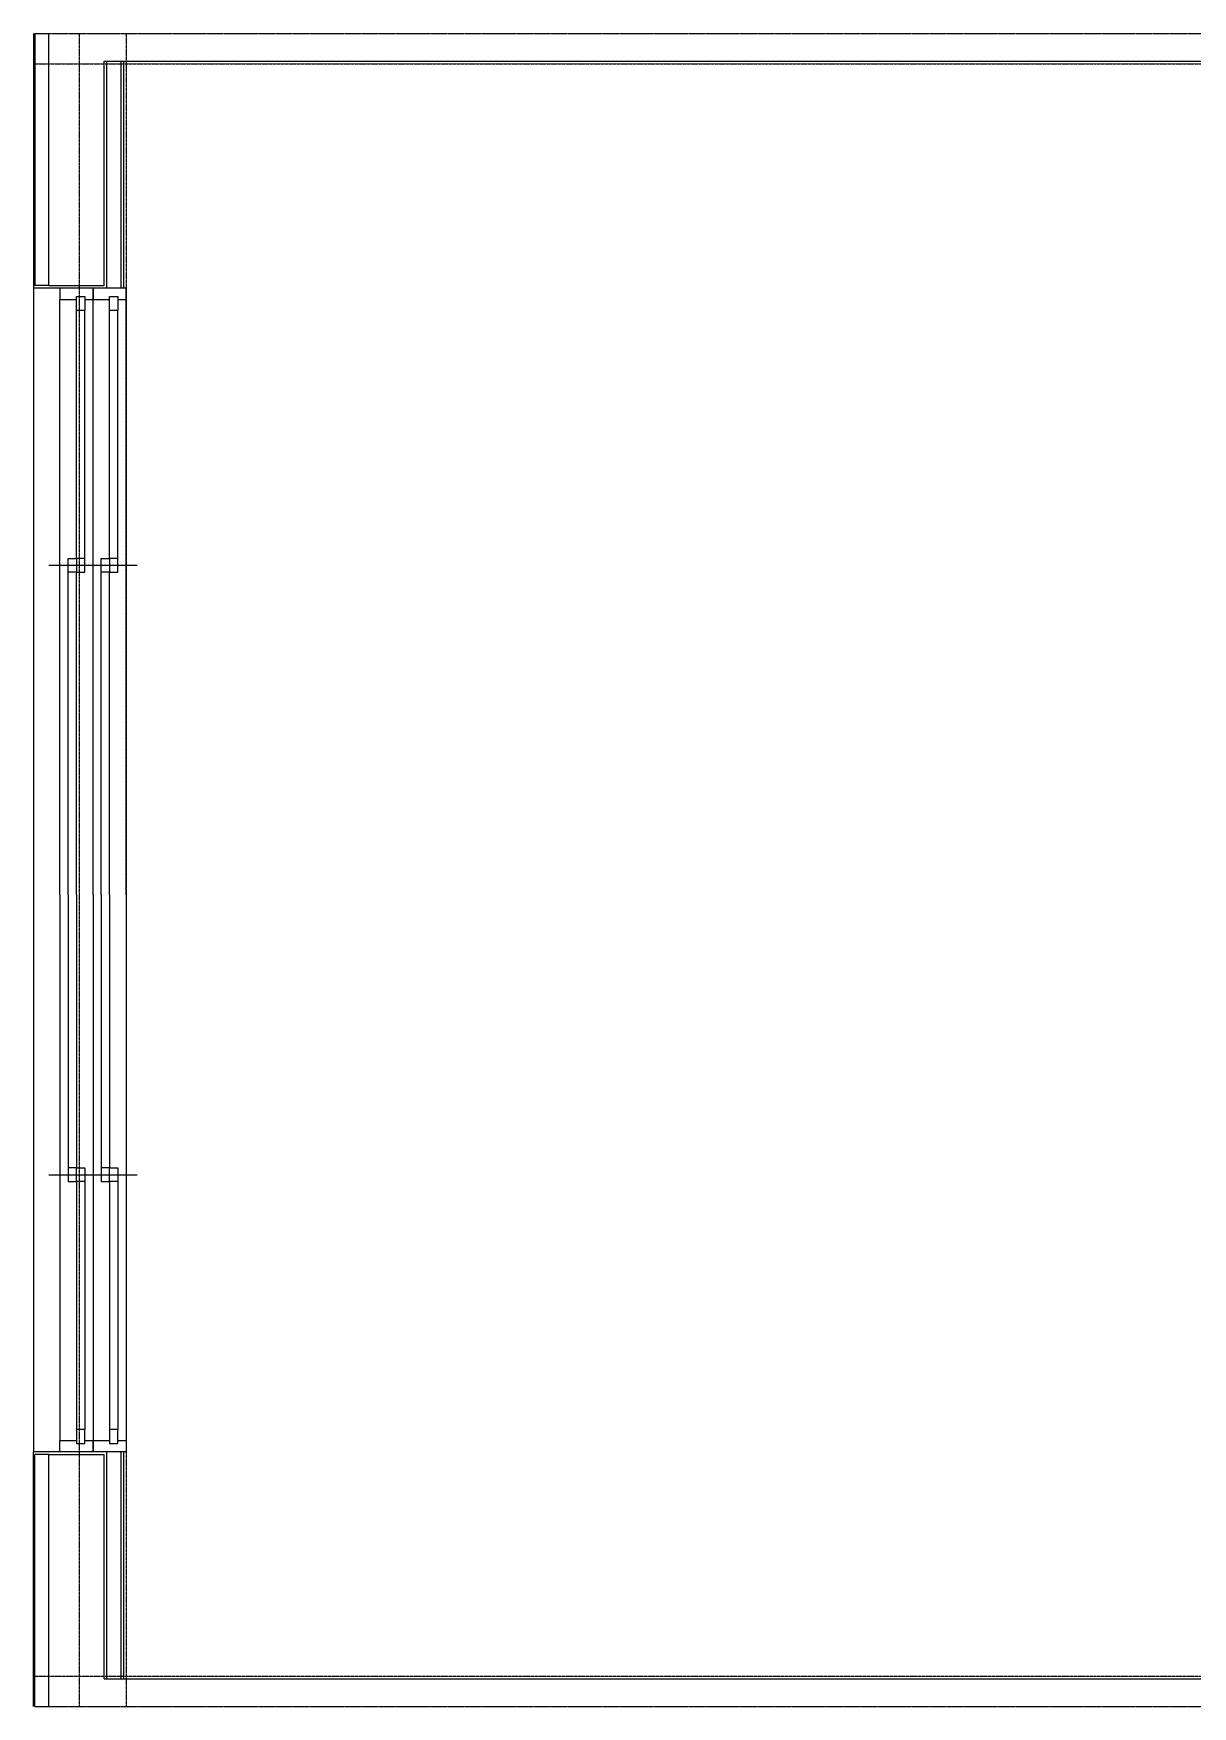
# Model space of a CAD drawing. Header units: millimetres. Extents: x 13512 to 25762, y -3223 to 2817.
# Drawn here: x 13512 to 17696, y -3223 to 2817 of the extents above; entities that cross this region are included whole.
import ezdxf

# ---------------------------------------------------------------- set-up
doc = ezdxf.new("R2010")
doc.units = ezdxf.units.MM
doc.linetypes.add('CEN', pattern=[62, 60, -1, 0, -1])
doc.linetypes.add('DDOT', pattern=[14, 12, -1, 0, -1])
for name, color, linetype in [('CEN', 1, 'CEN'), ('INS', 5, 'Continuous'), ('W1', 2, 'Continuous'), ('WINDOW', 4, 'Continuous'), ('석고보드', 6, 'Continuous')]:
    doc.layers.add(name, color=color, linetype=linetype)
doc.layers.add('MC', color=145, linetype='DDOT', plot=False)

msp = doc.modelspace()

# ---------------------------------------------------------------- linework, layer by layer
at = {"layer": 'CEN'}
for p, q in [((13516.5, 2816.9), (25756.5, 2816.9)), ((13516.5, -3223.1), (25756.5, -3223.1))]:
    msp.add_line(p, q, dxfattribs=at)
at = {"layer": 'INS'}
for p, q in [((13776.5, 1896.9), (13776.5, 2716.9)), ((13776.5, -3123.1), (13776.5, -2303.1))]:
    msp.add_line(p, q, dxfattribs=at)
at = {"layer": 'MC'}
for p, q in [((13676.5, 2816.9), (13676.5, -3223.1)), ((13846.5, 2816.9), (13846.5, -3223.1)), ((13516.5, 2706.9), (25756.5, 2706.9)), ((13516.5, -3113.1), (17961.5, -3113.1))]:
    msp.add_line(p, q, dxfattribs=at)
at = {"layer": 'W1'}
for p, q in [((13566.5, 1906.9), (13566.5, 2816.9)), ((13766.5, 2716.9), (23706.5, 2716.9)), ((13766.5, 1906.9), (13766.5, 2716.9)), ((13566.5, 1906.9), (13766.5, 1906.9)), ((13566.5, -2313.1), (13766.5, -2313.1)), ((13566.5, -3223.1), (13566.5, -2313.1)), ((13566.5, -2313.1), (13766.5, -2313.1)), ((13766.5, -3123.1), (13766.5, -2313.1)), ((13766.5, -3123.1), (23706.5, -3123.1))]:
    msp.add_line(p, q, dxfattribs=at)
at = {"layer": 'WINDOW', "color": 8}
for p, q in [((13511.5, 1896.9), (13511.5, -2303.1)), ((13606.5, -293.1), (13606.5, 1856.9)), ((13666.5, 921.9), (13666.5, 1816.9)), ((13696.5, 921.9), (13696.5, 1816.9)), ((13726.5, -293.1), (13726.5, 1856.9)), ((13786.5, 921.9), (13786.5, 1816.9)), ((13816.5, 921.9), (13816.5, 1816.9)), ((13846.5, -293.1), (13846.5, 1856.9)), ((13566.5, 896.9), (13886.5, 896.9)), ((13636.5, -293.1), (13636.5, 871.9)), ((13666.5, -293.1), (13666.5, 871.9)), ((13756.5, -293.1), (13756.5, 871.9)), ((13786.5, -293.1), (13786.5, 871.9)), ((13606.5, -293.1), (13606.5, -2263.1)), ((13636.5, -293.1), (13636.5, -1278.1)), ((13666.5, -293.1), (13666.5, -1278.1)), ((13726.5, -293.1), (13726.5, -2263.1)), ((13756.5, -293.1), (13756.5, -1278.1)), ((13786.5, -293.1), (13786.5, -1278.1)), ((13846.5, -293.1), (13846.5, -2263.1)), ((13566.5, -1303.1), (13886.5, -1303.1)), ((13666.5, -1328.1), (13666.5, -2223.1)), ((13696.5, -1328.1), (13696.5, -2223.1)), ((13786.5, -1328.1), (13786.5, -2223.1)), ((13816.5, -1328.1), (13816.5, -2223.1))]:
    msp.add_line(p, q, dxfattribs=at)
at = {"layer": 'WINDOW', "linetype": 'Continuous'}
for points in [[(13696.5, 1856.9), (13726.5, 1856.9), (13726.5, 1896.9), (13606.5, 1896.9), (13606.5, 1856.9), (13666.5, 1856.9)], [(13816.5, 1856.9), (13846.5, 1856.9), (13846.5, 1896.9), (13726.5, 1896.9), (13726.5, 1856.9), (13786.5, 1856.9)], [(13696.5, 1866.9), (13696.5, 1816.9), (13666.5, 1816.9), (13666.5, 1866.9), (13696.5, 1866.9)], [(13816.5, 1866.9), (13816.5, 1816.9), (13786.5, 1816.9), (13786.5, 1866.9), (13816.5, 1866.9)], [(13666.5, 921.9), (13666.5, 871.9), (13636.5, 871.9), (13636.5, 921.9), (13666.5, 921.9)], [(13696.5, 871.9), (13696.5, 921.9), (13666.5, 921.9), (13666.5, 871.9), (13696.5, 871.9)], [(13786.5, 921.9), (13786.5, 871.9), (13756.5, 871.9), (13756.5, 921.9), (13786.5, 921.9)], [(13816.5, 871.9), (13816.5, 921.9), (13786.5, 921.9), (13786.5, 871.9), (13816.5, 871.9)], [(13666.5, -1328.1), (13666.5, -1278.1), (13636.5, -1278.1), (13636.5, -1328.1), (13666.5, -1328.1)], [(13696.5, -1278.1), (13696.5, -1328.1), (13666.5, -1328.1), (13666.5, -1278.1), (13696.5, -1278.1)], [(13786.5, -1328.1), (13786.5, -1278.1), (13756.5, -1278.1), (13756.5, -1328.1), (13786.5, -1328.1)], [(13816.5, -1278.1), (13816.5, -1328.1), (13786.5, -1328.1), (13786.5, -1278.1), (13816.5, -1278.1)], [(13696.5, -2273.1), (13696.5, -2223.1), (13666.5, -2223.1), (13666.5, -2273.1), (13696.5, -2273.1)], [(13816.5, -2273.1), (13816.5, -2223.1), (13786.5, -2223.1), (13786.5, -2273.1), (13816.5, -2273.1)], [(13696.5, -2263.1), (13726.5, -2263.1), (13726.5, -2303.1), (13606.5, -2303.1), (13606.5, -2263.1), (13666.5, -2263.1)], [(13816.5, -2263.1), (13846.5, -2263.1), (13846.5, -2303.1), (13726.5, -2303.1), (13726.5, -2263.1), (13786.5, -2263.1)]]:
    msp.add_lwpolyline(points, dxfattribs=at)
at = {"layer": '석고보드', "color": 7}
for p, q in [((13511.5, 2816.9), (13511.5, 1896.9)), ((13836.5, 2716.9), (13836.5, 1896.9)), ((13606.5, 1896.9), (13511.5, 1896.9)), ((13511.5, -3223.1), (13511.5, -2303.1)), ((13606.5, -2303.1), (13511.5, -2303.1)), ((13836.5, -2303.1), (13836.5, -3123.1))]:
    msp.add_line(p, q, dxfattribs=at)
at = {"layer": '석고보드'}
for p, q in [((13516.5, 2816.9), (13516.5, 1906.9)), ((13826.5, 2716.9), (13826.5, 1896.9)), ((13566.5, 1906.9), (13516.5, 1906.9)), ((13516.5, -3223.1), (13516.5, -2313.1)), ((13566.5, -2313.1), (13516.5, -2313.1)), ((13826.5, -2303.1), (13826.5, -3123.1))]:
    msp.add_line(p, q, dxfattribs=at)

doc.saveas('drawing.dxf')
